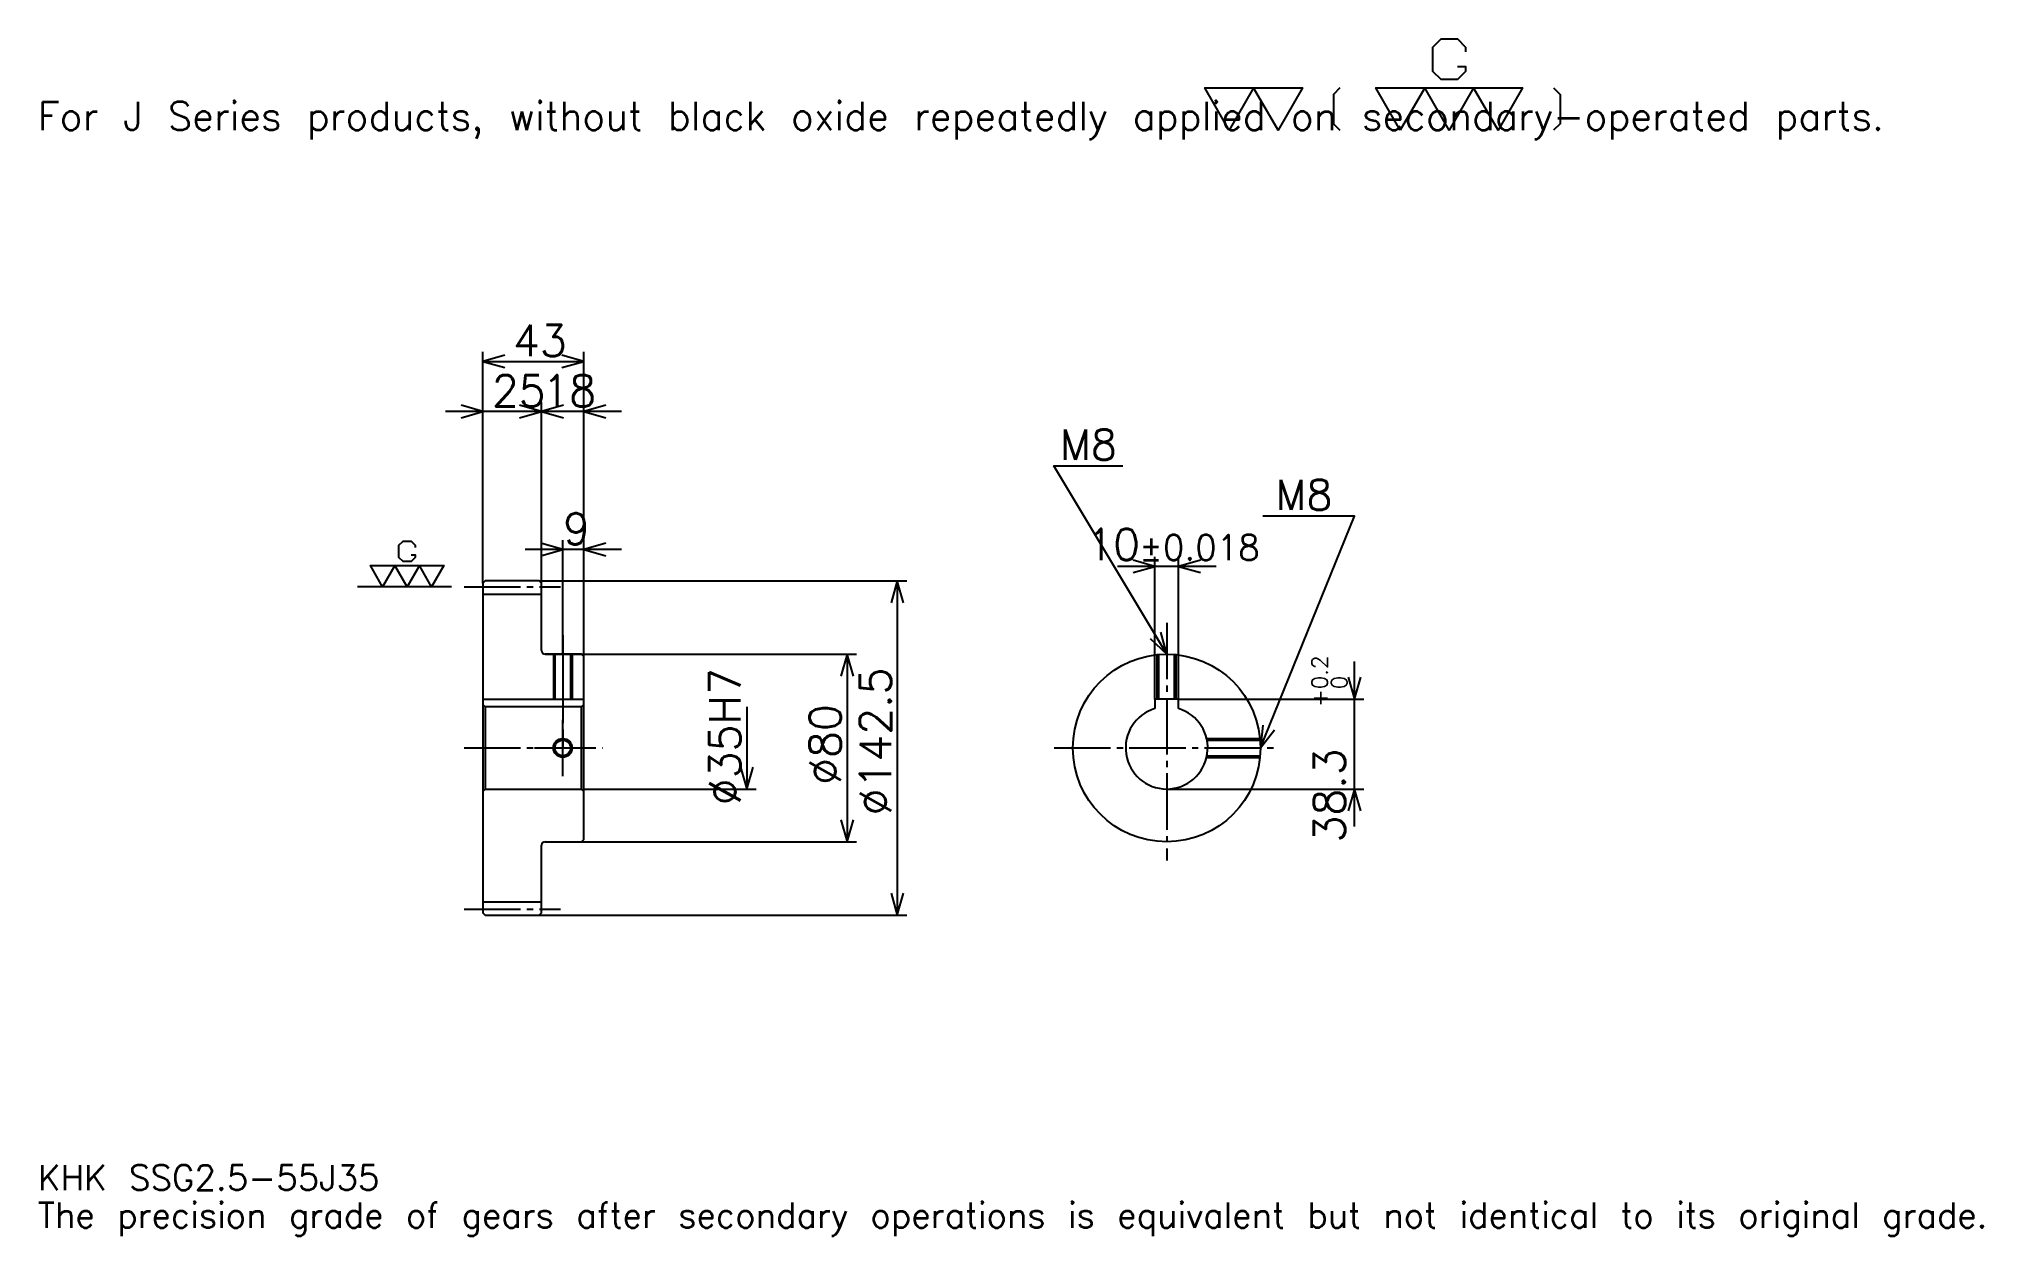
# Model space of a CAD drawing. Extents: x 27 to 856, y 10 to 520.
import ezdxf

# ---------------------------------------------------------------- set-up
doc = ezdxf.new("R2010")
doc.units = 0
doc.linetypes.add('DASHDOT', pattern=[32.086956, 24.065217, -2.673913, 2.673913, -2.673913])
doc.layers.get('0').update_dxf_attribs({"linetype": 'CONTINUOUS'})
doc.layers.add('DASHDOT', color=6, linetype='DASHDOT')
doc.styles.add('KANJI', font='TXT', dxfattribs={"bigfont": 'BIGFONT'})

msp = doc.modelspace()

# ---------------------------------------------------------------- linework, layer by layer
at = {"color": 5}
for p, q in [((216.586945, 289.173889), (216.586945, 386.771729)), ((216.586945, 382.760864), (259.586945, 382.760864)), ((259.586945, 289.173889), (259.586945, 386.771729)), ((241.586945, 289.173889), (241.586945, 365.380432)), ((257.630432, 361.369568), (200.543472, 361.369568)), ((275.630432, 361.369568), (225.543472, 361.369568)), ((275.630432, 302.543457), (234.543472, 302.543457)), ((250.586945, 289.173889), (250.586945, 306.554352)), ((503.152161, 238.723907), (503.152161, 299.369568)), ((513.152161, 238.723907), (513.152161, 299.369568)), ((529.195679, 295.358704), (487.108673, 295.358704)), ((216.586945, 288.173889), (216.586945, 289.173889)), ((240.586945, 289.173889), (259.586945, 289.173889)), ((241.586945, 288.173889), (241.586945, 289.173889)), ((250.586945, 257.923889), (250.586945, 289.173889)), ((250.586945, 257.923889), (250.586945, 289.173889)), ((259.586945, 289.173889), (397.293457, 289.173889)), ((259.586945, 256.923889), (259.586945, 289.173889)), ((393.282593, 289.173889), (393.282593, 146.673904)), ((243.086945, 257.923889), (259.586945, 257.923889)), ((259.586945, 257.923889), (375.902161, 257.923889)), ((371.891296, 257.923889), (371.891296, 177.923904)), ((588.260864, 184.380432), (588.260864, 254.76738)), ((329.108673, 235.423904), (329.108673, 200.423904)), ((513.152161, 238.723907), (592.271729, 238.723907)), ((259.586945, 200.423904), (333.119568, 200.423904)), ((508.152161, 200.423904), (592.271729, 200.423904)), ((243.086945, 177.923904), (259.586945, 177.923904)), ((259.586945, 177.923904), (375.902161, 177.923904)), ((240.586945, 146.673904), (259.586945, 146.673904)), ((259.586945, 146.673904), (397.293457, 146.673904))]:
    msp.add_line(p, q, dxfattribs=at)
at = {"color": 7}
msp.add_line((203.217377, 286.673889), (163.108688, 286.673889), dxfattribs=at)
at = {"color": 4}
for p, q in [((216.586945, 283.548889), (241.586945, 283.548889)), ((216.586945, 238.723907), (259.586945, 238.723907)), ((217.586945, 235.423904), (217.586945, 200.423904)), ((258.586945, 235.423904), (259.586945, 236.423904)), ((258.586945, 200.423904), (259.586945, 199.423904)), ((216.586945, 152.298904), (241.586945, 152.298904))]:
    msp.add_line(p, q, dxfattribs=at)
at = {"color": 7}
for points in [[(632.113037, 508.417816), (635.589111, 508.417816), (635.589111, 506.332184), (632.113037, 502.856079), (625.160889, 502.856079), (621.684753, 506.332184), (621.684753, 516.760437), (625.160889, 520.236511), (632.113037, 520.236511), (635.589111, 516.760437), (635.589111, 514.674805)], [(534.782593, 481.304352), (524.354309, 499.380005), (566.067383, 499.380005), (555.639099, 481.304352), (545.210876, 499.380005), (534.782593, 481.304352)], [(582.057373, 499.380005), (579.276489, 496.599121), (579.276489, 484.085236), (582.057373, 481.304352)], [(607.780396, 481.304352), (597.352173, 499.380005), (659.921753, 499.380005), (649.493469, 481.304352), (639.065186, 499.380005), (628.636963, 481.304352), (618.208679, 499.380005), (607.780396, 481.304352)], [(673.130859, 499.380005), (675.911743, 496.599121), (675.911743, 484.085236), (673.130859, 481.304352)], [(185.970642, 300.230652), (187.708679, 300.230652), (187.708679, 299.187805), (185.970642, 297.449768), (182.494553, 297.449768), (180.756516, 299.187805), (180.756516, 304.401947), (182.494553, 306.139984), (185.970642, 306.139984), (187.708679, 304.401947), (187.708679, 303.359131)], [(173.804337, 286.673889), (168.59021, 295.711731), (199.874985, 295.711731), (194.660858, 286.673889), (189.446732, 295.711731), (184.232605, 286.673889), (179.018463, 295.711731), (173.804337, 286.673889)]]:
    msp.add_lwpolyline(points, dxfattribs=at)
at = {"color": 5}
for points in [[(225.945648, 385.434784), (216.586945, 382.760864), (225.945648, 380.086945)], [(250.228241, 380.086945), (259.586945, 382.760864), (250.228241, 385.434784)], [(207.228241, 358.695618), (216.586945, 361.369568), (207.228241, 364.043457)], [(232.228241, 358.695618), (241.586945, 361.369568), (232.228241, 364.043457)], [(250.945648, 364.043457), (241.586945, 361.369568), (250.945648, 358.695618)], [(268.945648, 364.043457), (259.586945, 361.369568), (268.945648, 358.695618)], [(508.152161, 257.923889), (460.021729, 338.141296), (489.434784, 338.141296)], [(548.152161, 217.923904), (588.260864, 316.75), (549.221741, 316.75)], [(241.228241, 299.869568), (250.586945, 302.543457), (241.228241, 305.217377)], [(268.945648, 305.217377), (259.586945, 302.543457), (268.945648, 299.869568)], [(493.793457, 292.684784), (503.152161, 295.358704), (493.793457, 298.032593)], [(522.510864, 298.032593), (513.152161, 295.358704), (522.510864, 292.684784)], [(395.956512, 279.815216), (393.282593, 289.173889), (390.608673, 279.815216)], [(501.044281, 264.573212), (508.152161, 257.923889), (505.630005, 267.324646)], [(374.565216, 248.565216), (371.891296, 257.923889), (369.217377, 248.565216)], [(585.586914, 248.082596), (588.260864, 238.723907), (590.934814, 248.082596)], [(549.19397, 227.601181), (548.152161, 217.923904), (554.149231, 225.590073)], [(326.434753, 209.782593), (329.108673, 200.423904), (331.782593, 209.782593)], [(590.934814, 191.065216), (588.260864, 200.423904), (585.586914, 191.065216)], [(369.217377, 187.282593), (371.891296, 177.923904), (374.565216, 187.282593)], [(390.608673, 156.032593), (393.282593, 146.673904), (395.956512, 156.032593)]]:
    msp.add_lwpolyline(points, dxfattribs=at)
at = {"color": 4}
for points in [[(241.586945, 259.423889), (241.586945, 288.173889), (240.586945, 289.173889), (217.586945, 289.173889), (216.586945, 288.173889), (216.586945, 199.423904)], [(243.086945, 177.923904), (258.586945, 177.923904), (259.586945, 178.923904), (259.586945, 256.923889), (258.586945, 257.923889), (243.086945, 257.923889)], [(246.586945, 257.923889), (246.586945, 238.723907)], [(247.261948, 257.923889), (247.261948, 238.723907)], [(253.911942, 257.923889), (253.911942, 238.723907)], [(254.586945, 257.923889), (254.586945, 238.723907)], [(504.152161, 238.723907), (504.152161, 257.723389)], [(504.827148, 238.723907), (504.827148, 257.785461)], [(511.477173, 238.723907), (511.477173, 257.785461)], [(512.152161, 238.723907), (512.152161, 257.723389)], [(216.586945, 199.423904), (217.586945, 200.423904), (258.586945, 200.423904), (258.586945, 235.423904), (217.586945, 235.423904), (216.586945, 236.423904)], [(513.152161, 234.694412), (513.152161, 238.723907), (503.152161, 238.723907), (503.152161, 234.694412)], [(525.188843, 221.923904), (547.95166, 221.923904)], [(525.333374, 221.248901), (548.013733, 221.248901)], [(525.188843, 213.923904), (547.95166, 213.923904)], [(525.333374, 214.598907), (548.013733, 214.598907)], [(216.586945, 199.423904), (216.586945, 147.673904), (217.586945, 146.673904), (240.586945, 146.673904), (241.586945, 147.673904), (241.586945, 176.423904)]]:
    msp.add_lwpolyline(points, dxfattribs=at)
for centre, radius in [((508.152161, 217.923904), 40), ((250.586945, 217.923904), 3.325)]:
    msp.add_circle(centre, radius, dxfattribs=at)
at = {"color": 7}
msp.add_circle((250.586945, 217.923904), 4, dxfattribs=at)
at = {"color": 4}
for centre, radius, start, end in [((243.086945, 259.423889), 1.5, 180, 270), ((508.152161, 217.923904), 17.5, 106.601549926, 73.398450074), ((243.086945, 176.423904), 1.5, 90, 180)]:
    msp.add_arc(centre, radius, start, end, dxfattribs=at)
at = {"layer": 'DASHDOT', "color": 7}
for p, q in [((208.565201, 286.673889), (249.608688, 286.673889)), ((508.152161, 271.293457), (508.152161, 169.902161)), ((250.586945, 257.923889), (250.586945, 217.923904)), ((208.565201, 217.923904), (267.608673, 217.923904)), ((460.130432, 217.923904), (556.173889, 217.923904)), ((208.565201, 149.173904), (249.608688, 149.173904))]:
    msp.add_line(p, q, dxfattribs=at)
for points in [[(250.586945, 265.945648), (250.586945, 230.702164)], [(250.586945, 205.902161), (250.586945, 229.945648)], [(238.565201, 217.923904), (262.608673, 217.923904)]]:
    msp.add_lwpolyline(points, dxfattribs=at)

# ---------------------------------------------------------------- texts
at = {"color": 7, "style": 'KANJI'}
for s, height, p in [('For J Series products, without black oxide repeatedly applied on secondary-operated parts.', 12.032609, (26.73913, 481.304352)), ('43', 13.369565, (229.396729, 384.899994)), ('25', 13.369565, (220.396729, 363.508667)), ('18', 13.369565, (241.896729, 363.508667)), ('M8', 12.834783, (462.695618, 340.815216)), ('M8', 12.834783, (554.56958, 319.423889)), ('9', 13.369565, (250.741837, 304.682617)), ('10', 13.369565, (473.869965, 298.032593)), ('%%p0.018', 10.695652, (496.46286, 298.032593)), ('KHK SSG2.5-55J35', 10.695652, (26.73913, 29.413044)), ('The precision grade of gears after secondary operations is equivalent but not identical to its original grade.', 10.695652, (26.73913, 13.369565))]:
    msp.add_text(s, height=height, dxfattribs=at).set_placement(p)
for s, height, p in [('%%c35H7', 13.369565, (326.434753, 193.524445)), ('%%c142.5', 13.369565, (390.608673, 189.179337)), ('0.2', 6.684783, (576.763062, 242.97821)), ('+', 6.684783, (576.763062, 235.491257)), ('0', 6.684783, (585.052124, 242.97821)), ('%%c80', 13.369565, (369.217377, 202.214661)), ('38.3', 13.369565, (584.25, 177.622482))]:
    msp.add_text(s, height=height, rotation=90, dxfattribs=at).set_placement(p)

doc.saveas('drawing.dxf')
